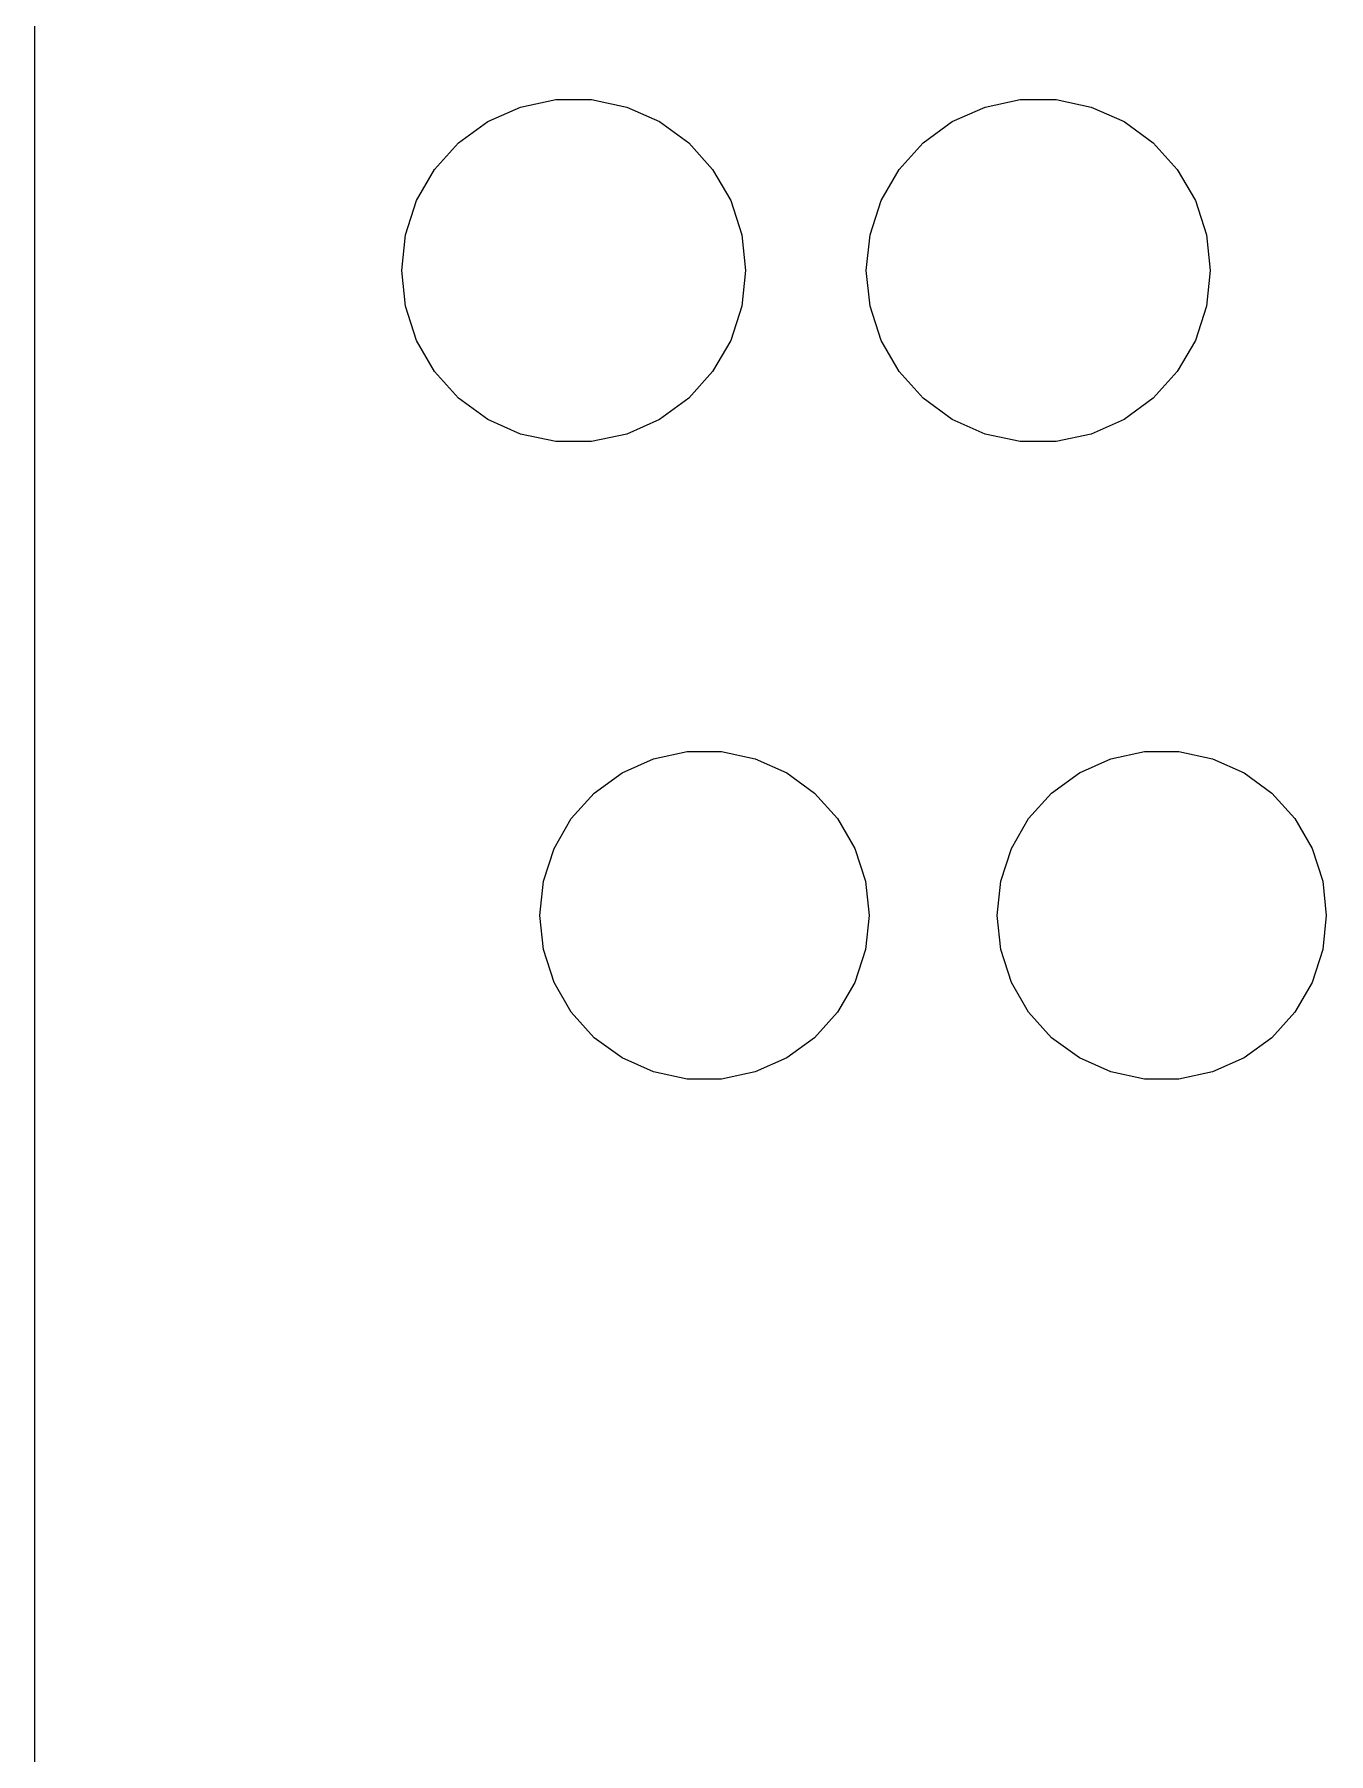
# Model space of a CAD drawing. Header units: millimetres. Extents: x 0 to 489, y -139 to 89.
# Drawn here: x 105.41 to 112.49, y 28.78 to 38.18 of the extents above; entities that cross this region are included whole.
import ezdxf

# ---------------------------------------------------------------- set-up
doc = ezdxf.new("R2010")
doc.units = ezdxf.units.MM
doc.header["$MEASUREMENT"] = 0
doc.layers.get('0').update_dxf_attribs({"linetype": 'CONTINUOUS'})
doc.layers.add('BLACK', color=7, linetype='CONTINUOUS')

msp = doc.modelspace()

# ---------------------------------------------------------------- linework, layer by layer
at = {"linetype": 'Continuous'}
msp.add_lwpolyline([(106.41198, 1.00993), (167.41198, 1.00993, 0.4142136), (168.41198, 2.00993), (168.41198, 54.00993, 0.4142136), (167.41198, 55.00993), (106.41198, 55.00993, 0.4142136), (105.41198, 54.00993), (105.41198, 2.00993, 0.4142136)], format="xyb", close=True, dxfattribs=at)
at = {"layer": 'BLACK', "linetype": 'Continuous'}
for p, q in [((107.89024, 37.70429), (108.07024, 37.78419)), ((107.89024, 37.70429), (108.07024, 37.78419)), ((107.89024, 37.70429), (108.07024, 37.78419)), ((107.89024, 37.70429), (108.07024, 37.78419)), ((108.07024, 37.78419), (108.26224, 37.82509)), ((108.07024, 37.78419), (108.26224, 37.82509)), ((108.07024, 37.78419), (108.26224, 37.82509)), ((108.07024, 37.78419), (108.26224, 37.82509)), ((108.26224, 37.82509), (108.45824, 37.82509)), ((108.26224, 37.82509), (108.45824, 37.82509)), ((108.26224, 37.82509), (108.45824, 37.82509)), ((108.26224, 37.82509), (108.45824, 37.82509)), ((108.45824, 37.82509), (108.65024, 37.78419)), ((108.45824, 37.82509), (108.65024, 37.78419)), ((108.45824, 37.82509), (108.65024, 37.78419)), ((108.45824, 37.82509), (108.65024, 37.78419)), ((108.65024, 37.78419), (108.83024, 37.70429)), ((108.65024, 37.78419), (108.83024, 37.70429)), ((108.65024, 37.78419), (108.83024, 37.70429)), ((108.65024, 37.78419), (108.83024, 37.70429)), ((110.43024, 37.70429), (110.61024, 37.78419)), ((110.43024, 37.70429), (110.61024, 37.78419)), ((110.43024, 37.70429), (110.61024, 37.78419)), ((110.43024, 37.70429), (110.61024, 37.78419)), ((110.61024, 37.78419), (110.80224, 37.82509)), ((110.61024, 37.78419), (110.80224, 37.82509)), ((110.61024, 37.78419), (110.80224, 37.82509)), ((110.61024, 37.78419), (110.80224, 37.82509)), ((110.80224, 37.82509), (110.99824, 37.82509)), ((110.80224, 37.82509), (110.99824, 37.82509)), ((110.80224, 37.82509), (110.99824, 37.82509)), ((110.80224, 37.82509), (110.99824, 37.82509)), ((110.99824, 37.82509), (111.19024, 37.78419)), ((110.99824, 37.82509), (111.19024, 37.78419)), ((110.99824, 37.82509), (111.19024, 37.78419)), ((110.99824, 37.82509), (111.19024, 37.78419)), ((111.19024, 37.78419), (111.37024, 37.70429)), ((111.19024, 37.78419), (111.37024, 37.70429)), ((111.19024, 37.78419), (111.37024, 37.70429)), ((111.19024, 37.78419), (111.37024, 37.70429)), ((107.73124, 37.58879), (107.89024, 37.70429)), ((107.73124, 37.58879), (107.89024, 37.70429)), ((107.73124, 37.58879), (107.89024, 37.70429)), ((107.73124, 37.58879), (107.89024, 37.70429)), ((108.83024, 37.70429), (108.98924, 37.58879)), ((108.83024, 37.70429), (108.98924, 37.58879)), ((108.83024, 37.70429), (108.98924, 37.58879)), ((108.83024, 37.70429), (108.98924, 37.58879)), ((110.27124, 37.58879), (110.43024, 37.70429)), ((110.27124, 37.58879), (110.43024, 37.70429)), ((110.27124, 37.58879), (110.43024, 37.70429)), ((110.27124, 37.58879), (110.43024, 37.70429)), ((111.37024, 37.70429), (111.52924, 37.58879)), ((111.37024, 37.70429), (111.52924, 37.58879)), ((111.37024, 37.70429), (111.52924, 37.58879)), ((111.37024, 37.70429), (111.52924, 37.58879)), ((107.60024, 37.44279), (107.73124, 37.58879)), ((107.60024, 37.44279), (107.73124, 37.58879)), ((107.60024, 37.44279), (107.73124, 37.58879)), ((107.60024, 37.44279), (107.73124, 37.58879)), ((108.98924, 37.58879), (109.12024, 37.44279)), ((108.98924, 37.58879), (109.12024, 37.44279)), ((108.98924, 37.58879), (109.12024, 37.44279)), ((108.98924, 37.58879), (109.12024, 37.44279)), ((110.14024, 37.44279), (110.27124, 37.58879)), ((110.14024, 37.44279), (110.27124, 37.58879)), ((110.14024, 37.44279), (110.27124, 37.58879)), ((110.14024, 37.44279), (110.27124, 37.58879)), ((111.52924, 37.58879), (111.66024, 37.44279)), ((111.52924, 37.58879), (111.66024, 37.44279)), ((111.52924, 37.58879), (111.66024, 37.44279)), ((111.52924, 37.58879), (111.66024, 37.44279)), ((107.50124, 37.27269), (107.60024, 37.44279)), ((107.50124, 37.27269), (107.60024, 37.44279)), ((107.50124, 37.27269), (107.60024, 37.44279)), ((107.50124, 37.27269), (107.60024, 37.44279)), ((109.12024, 37.44279), (109.21924, 37.27269)), ((109.12024, 37.44279), (109.21924, 37.27269)), ((109.12024, 37.44279), (109.21924, 37.27269)), ((109.12024, 37.44279), (109.21924, 37.27269)), ((110.04124, 37.27269), (110.14024, 37.44279)), ((110.04124, 37.27269), (110.14024, 37.44279)), ((110.04124, 37.27269), (110.14024, 37.44279)), ((110.04124, 37.27269), (110.14024, 37.44279)), ((111.66024, 37.44279), (111.75924, 37.27269)), ((111.66024, 37.44279), (111.75924, 37.27269)), ((111.66024, 37.44279), (111.75924, 37.27269)), ((111.66024, 37.44279), (111.75924, 37.27269)), ((107.44124, 37.08579), (107.50124, 37.27269)), ((107.44124, 37.08579), (107.50124, 37.27269)), ((107.44124, 37.08579), (107.50124, 37.27269)), ((107.44124, 37.08579), (107.50124, 37.27269)), ((109.21924, 37.27269), (109.27924, 37.08579)), ((109.21924, 37.27269), (109.27924, 37.08579)), ((109.21924, 37.27269), (109.27924, 37.08579)), ((109.21924, 37.27269), (109.27924, 37.08579)), ((109.98124, 37.08579), (110.04124, 37.27269)), ((109.98124, 37.08579), (110.04124, 37.27269)), ((109.98124, 37.08579), (110.04124, 37.27269)), ((109.98124, 37.08579), (110.04124, 37.27269)), ((111.75924, 37.27269), (111.81924, 37.08579)), ((111.75924, 37.27269), (111.81924, 37.08579)), ((111.75924, 37.27269), (111.81924, 37.08579)), ((111.75924, 37.27269), (111.81924, 37.08579)), ((107.42024, 36.89039), (107.44124, 37.08579)), ((107.42024, 36.89039), (107.44124, 37.08579)), ((107.42024, 36.89039), (107.44124, 37.08579)), ((107.42024, 36.89039), (107.44124, 37.08579)), ((109.27924, 37.08579), (109.30024, 36.89039)), ((109.27924, 37.08579), (109.30024, 36.89039)), ((109.27924, 37.08579), (109.30024, 36.89039)), ((109.27924, 37.08579), (109.30024, 36.89039)), ((109.96024, 36.89039), (109.98124, 37.08579)), ((109.96024, 36.89039), (109.98124, 37.08579)), ((109.96024, 36.89039), (109.98124, 37.08579)), ((109.96024, 36.89039), (109.98124, 37.08579)), ((111.81924, 37.08579), (111.84024, 36.89039)), ((111.81924, 37.08579), (111.84024, 36.89039)), ((111.81924, 37.08579), (111.84024, 36.89039)), ((111.81924, 37.08579), (111.84024, 36.89039)), ((107.44124, 36.69499), (107.42024, 36.89039)), ((107.44124, 36.69499), (107.42024, 36.89039)), ((107.44124, 36.69499), (107.42024, 36.89039)), ((107.44124, 36.69499), (107.42024, 36.89039)), ((109.30024, 36.89039), (109.27924, 36.69499)), ((109.30024, 36.89039), (109.27924, 36.69499)), ((109.30024, 36.89039), (109.27924, 36.69499)), ((109.30024, 36.89039), (109.27924, 36.69499)), ((109.98124, 36.69499), (109.96024, 36.89039)), ((109.98124, 36.69499), (109.96024, 36.89039)), ((109.98124, 36.69499), (109.96024, 36.89039)), ((109.98124, 36.69499), (109.96024, 36.89039)), ((111.84024, 36.89039), (111.81924, 36.69499)), ((111.84024, 36.89039), (111.81924, 36.69499)), ((111.84024, 36.89039), (111.81924, 36.69499)), ((111.84024, 36.89039), (111.81924, 36.69499)), ((107.50124, 36.50809), (107.44124, 36.69499)), ((107.50124, 36.50809), (107.44124, 36.69499)), ((107.50124, 36.50809), (107.44124, 36.69499)), ((107.50124, 36.50809), (107.44124, 36.69499)), ((109.27924, 36.69499), (109.21924, 36.50809)), ((109.27924, 36.69499), (109.21924, 36.50809)), ((109.27924, 36.69499), (109.21924, 36.50809)), ((109.27924, 36.69499), (109.21924, 36.50809)), ((110.04124, 36.50809), (109.98124, 36.69499)), ((110.04124, 36.50809), (109.98124, 36.69499)), ((110.04124, 36.50809), (109.98124, 36.69499)), ((110.04124, 36.50809), (109.98124, 36.69499)), ((111.81924, 36.69499), (111.75924, 36.50809)), ((111.81924, 36.69499), (111.75924, 36.50809)), ((111.81924, 36.69499), (111.75924, 36.50809)), ((111.81924, 36.69499), (111.75924, 36.50809)), ((107.60024, 36.33799), (107.50124, 36.50809)), ((107.60024, 36.33799), (107.50124, 36.50809)), ((107.60024, 36.33799), (107.50124, 36.50809)), ((107.60024, 36.33799), (107.50124, 36.50809)), ((109.21924, 36.50809), (109.12024, 36.33799)), ((109.21924, 36.50809), (109.12024, 36.33799)), ((109.21924, 36.50809), (109.12024, 36.33799)), ((109.21924, 36.50809), (109.12024, 36.33799)), ((110.14024, 36.33799), (110.04124, 36.50809)), ((110.14024, 36.33799), (110.04124, 36.50809)), ((110.14024, 36.33799), (110.04124, 36.50809)), ((110.14024, 36.33799), (110.04124, 36.50809)), ((111.75924, 36.50809), (111.66024, 36.33799)), ((111.75924, 36.50809), (111.66024, 36.33799)), ((111.75924, 36.50809), (111.66024, 36.33799)), ((111.75924, 36.50809), (111.66024, 36.33799)), ((107.73124, 36.19199), (107.60024, 36.33799)), ((107.73124, 36.19199), (107.60024, 36.33799)), ((107.73124, 36.19199), (107.60024, 36.33799)), ((107.73124, 36.19199), (107.60024, 36.33799)), ((109.12024, 36.33799), (108.98924, 36.19199)), ((109.12024, 36.33799), (108.98924, 36.19199)), ((109.12024, 36.33799), (108.98924, 36.19199)), ((109.12024, 36.33799), (108.98924, 36.19199)), ((110.27124, 36.19199), (110.14024, 36.33799)), ((110.27124, 36.19199), (110.14024, 36.33799)), ((110.27124, 36.19199), (110.14024, 36.33799)), ((110.27124, 36.19199), (110.14024, 36.33799)), ((111.66024, 36.33799), (111.52924, 36.19199)), ((111.66024, 36.33799), (111.52924, 36.19199)), ((111.66024, 36.33799), (111.52924, 36.19199)), ((111.66024, 36.33799), (111.52924, 36.19199)), ((107.89024, 36.07649), (107.73124, 36.19199)), ((107.89024, 36.07649), (107.73124, 36.19199)), ((107.89024, 36.07649), (107.73124, 36.19199)), ((107.89024, 36.07649), (107.73124, 36.19199)), ((108.98924, 36.19199), (108.83024, 36.07649)), ((108.98924, 36.19199), (108.83024, 36.07649)), ((108.98924, 36.19199), (108.83024, 36.07649)), ((108.98924, 36.19199), (108.83024, 36.07649)), ((110.43024, 36.07649), (110.27124, 36.19199)), ((110.43024, 36.07649), (110.27124, 36.19199)), ((110.43024, 36.07649), (110.27124, 36.19199)), ((110.43024, 36.07649), (110.27124, 36.19199)), ((111.52924, 36.19199), (111.37024, 36.07649)), ((111.52924, 36.19199), (111.37024, 36.07649)), ((111.52924, 36.19199), (111.37024, 36.07649)), ((111.52924, 36.19199), (111.37024, 36.07649)), ((108.07024, 35.99659), (107.89024, 36.07649)), ((108.07024, 35.99659), (107.89024, 36.07649)), ((108.07024, 35.99659), (107.89024, 36.07649)), ((108.07024, 35.99659), (107.89024, 36.07649)), ((108.26224, 35.95569), (108.07024, 35.99659)), ((108.26224, 35.95569), (108.07024, 35.99659)), ((108.26224, 35.95569), (108.07024, 35.99659)), ((108.26224, 35.95569), (108.07024, 35.99659)), ((108.65024, 35.99659), (108.45824, 35.95569)), ((108.65024, 35.99659), (108.45824, 35.95569)), ((108.65024, 35.99659), (108.45824, 35.95569)), ((108.65024, 35.99659), (108.45824, 35.95569)), ((108.83024, 36.07649), (108.65024, 35.99659)), ((108.83024, 36.07649), (108.65024, 35.99659)), ((108.83024, 36.07649), (108.65024, 35.99659)), ((108.83024, 36.07649), (108.65024, 35.99659)), ((110.61024, 35.99659), (110.43024, 36.07649)), ((110.61024, 35.99659), (110.43024, 36.07649)), ((110.61024, 35.99659), (110.43024, 36.07649)), ((110.61024, 35.99659), (110.43024, 36.07649)), ((110.80224, 35.95569), (110.61024, 35.99659)), ((110.80224, 35.95569), (110.61024, 35.99659)), ((110.80224, 35.95569), (110.61024, 35.99659)), ((110.80224, 35.95569), (110.61024, 35.99659)), ((111.19024, 35.99659), (110.99824, 35.95569)), ((111.19024, 35.99659), (110.99824, 35.95569)), ((111.19024, 35.99659), (110.99824, 35.95569)), ((111.19024, 35.99659), (110.99824, 35.95569)), ((111.37024, 36.07649), (111.19024, 35.99659)), ((111.37024, 36.07649), (111.19024, 35.99659)), ((111.37024, 36.07649), (111.19024, 35.99659)), ((111.37024, 36.07649), (111.19024, 35.99659)), ((108.45824, 35.95569), (108.26224, 35.95569)), ((108.45824, 35.95569), (108.26224, 35.95569)), ((108.45824, 35.95569), (108.26224, 35.95569)), ((108.45824, 35.95569), (108.26224, 35.95569)), ((110.99824, 35.95569), (110.80224, 35.95569)), ((110.99824, 35.95569), (110.80224, 35.95569)), ((110.99824, 35.95569), (110.80224, 35.95569)), ((110.99824, 35.95569), (110.80224, 35.95569)), ((108.62524, 34.14479), (108.79724, 34.22139)), ((108.62524, 34.14479), (108.79724, 34.22139)), ((108.62524, 34.14479), (108.79724, 34.22139)), ((108.62524, 34.14479), (108.79724, 34.22139)), ((108.79724, 34.22139), (108.98124, 34.26049)), ((108.79724, 34.22139), (108.98124, 34.26049)), ((108.79724, 34.22139), (108.98124, 34.26049)), ((108.79724, 34.22139), (108.98124, 34.26049)), ((108.98124, 34.26049), (109.16924, 34.26049)), ((108.98124, 34.26049), (109.16924, 34.26049)), ((108.98124, 34.26049), (109.16924, 34.26049)), ((108.98124, 34.26049), (109.16924, 34.26049)), ((109.16924, 34.26049), (109.35324, 34.22139)), ((109.16924, 34.26049), (109.35324, 34.22139)), ((109.16924, 34.26049), (109.35324, 34.22139)), ((109.16924, 34.26049), (109.35324, 34.22139)), ((109.35324, 34.22139), (109.52524, 34.14479)), ((109.35324, 34.22139), (109.52524, 34.14479)), ((109.35324, 34.22139), (109.52524, 34.14479)), ((109.35324, 34.22139), (109.52524, 34.14479)), ((111.12524, 34.14479), (111.29724, 34.22139)), ((111.12524, 34.14479), (111.29724, 34.22139)), ((111.12524, 34.14479), (111.29724, 34.22139)), ((111.12524, 34.14479), (111.29724, 34.22139)), ((111.29724, 34.22139), (111.48124, 34.26049)), ((111.29724, 34.22139), (111.48124, 34.26049)), ((111.29724, 34.22139), (111.48124, 34.26049)), ((111.29724, 34.22139), (111.48124, 34.26049)), ((111.48124, 34.26049), (111.66924, 34.26049)), ((111.48124, 34.26049), (111.66924, 34.26049)), ((111.48124, 34.26049), (111.66924, 34.26049)), ((111.48124, 34.26049), (111.66924, 34.26049)), ((111.66924, 34.26049), (111.85324, 34.22139)), ((111.66924, 34.26049), (111.85324, 34.22139)), ((111.66924, 34.26049), (111.85324, 34.22139)), ((111.66924, 34.26049), (111.85324, 34.22139)), ((111.85324, 34.22139), (112.02524, 34.14479)), ((111.85324, 34.22139), (112.02524, 34.14479)), ((111.85324, 34.22139), (112.02524, 34.14479)), ((111.85324, 34.22139), (112.02524, 34.14479)), ((108.47324, 34.03419), (108.62524, 34.14479)), ((108.47324, 34.03419), (108.62524, 34.14479)), ((108.47324, 34.03419), (108.62524, 34.14479)), ((108.47324, 34.03419), (108.62524, 34.14479)), ((109.52524, 34.14479), (109.67724, 34.03419)), ((109.52524, 34.14479), (109.67724, 34.03419)), ((109.52524, 34.14479), (109.67724, 34.03419)), ((109.52524, 34.14479), (109.67724, 34.03419)), ((110.97324, 34.03419), (111.12524, 34.14479)), ((110.97324, 34.03419), (111.12524, 34.14479)), ((110.97324, 34.03419), (111.12524, 34.14479)), ((110.97324, 34.03419), (111.12524, 34.14479)), ((112.02524, 34.14479), (112.17724, 34.03419)), ((112.02524, 34.14479), (112.17724, 34.03419)), ((112.02524, 34.14479), (112.17724, 34.03419)), ((112.02524, 34.14479), (112.17724, 34.03419)), ((108.34724, 33.89439), (108.47324, 34.03419)), ((108.34724, 33.89439), (108.47324, 34.03419)), ((108.34724, 33.89439), (108.47324, 34.03419)), ((108.34724, 33.89439), (108.47324, 34.03419)), ((109.67724, 34.03419), (109.80324, 33.89439)), ((109.67724, 34.03419), (109.80324, 33.89439)), ((109.67724, 34.03419), (109.80324, 33.89439)), ((109.67724, 34.03419), (109.80324, 33.89439)), ((110.84724, 33.89439), (110.97324, 34.03419)), ((110.84724, 33.89439), (110.97324, 34.03419)), ((110.84724, 33.89439), (110.97324, 34.03419)), ((110.84724, 33.89439), (110.97324, 34.03419)), ((112.17724, 34.03419), (112.30324, 33.89439)), ((112.17724, 34.03419), (112.30324, 33.89439)), ((112.17724, 34.03419), (112.30324, 33.89439)), ((112.17724, 34.03419), (112.30324, 33.89439)), ((108.25324, 33.73149), (108.34724, 33.89439)), ((108.25324, 33.73149), (108.34724, 33.89439)), ((108.25324, 33.73149), (108.34724, 33.89439)), ((108.25324, 33.73149), (108.34724, 33.89439)), ((109.80324, 33.89439), (109.89724, 33.73149)), ((109.80324, 33.89439), (109.89724, 33.73149)), ((109.80324, 33.89439), (109.89724, 33.73149)), ((109.80324, 33.89439), (109.89724, 33.73149)), ((110.75324, 33.73149), (110.84724, 33.89439)), ((110.75324, 33.73149), (110.84724, 33.89439)), ((110.75324, 33.73149), (110.84724, 33.89439)), ((110.75324, 33.73149), (110.84724, 33.89439)), ((112.30324, 33.89439), (112.39724, 33.73149)), ((112.30324, 33.89439), (112.39724, 33.73149)), ((112.30324, 33.89439), (112.39724, 33.73149)), ((112.30324, 33.89439), (112.39724, 33.73149)), ((108.19524, 33.55249), (108.25324, 33.73149)), ((108.19524, 33.55249), (108.25324, 33.73149)), ((108.19524, 33.55249), (108.25324, 33.73149)), ((108.19524, 33.55249), (108.25324, 33.73149)), ((109.89724, 33.73149), (109.95524, 33.55249)), ((109.89724, 33.73149), (109.95524, 33.55249)), ((109.89724, 33.73149), (109.95524, 33.55249)), ((109.89724, 33.73149), (109.95524, 33.55249)), ((110.69524, 33.55249), (110.75324, 33.73149)), ((110.69524, 33.55249), (110.75324, 33.73149)), ((110.69524, 33.55249), (110.75324, 33.73149)), ((110.69524, 33.55249), (110.75324, 33.73149)), ((112.39724, 33.73149), (112.45524, 33.55249)), ((112.39724, 33.73149), (112.45524, 33.55249)), ((112.39724, 33.73149), (112.45524, 33.55249)), ((112.39724, 33.73149), (112.45524, 33.55249)), ((108.17524, 33.36539), (108.19524, 33.55249)), ((108.17524, 33.36539), (108.19524, 33.55249)), ((108.17524, 33.36539), (108.19524, 33.55249)), ((108.17524, 33.36539), (108.19524, 33.55249)), ((109.95524, 33.55249), (109.97524, 33.36539)), ((109.95524, 33.55249), (109.97524, 33.36539)), ((109.95524, 33.55249), (109.97524, 33.36539)), ((109.95524, 33.55249), (109.97524, 33.36539)), ((110.67524, 33.36539), (110.69524, 33.55249)), ((110.67524, 33.36539), (110.69524, 33.55249)), ((110.67524, 33.36539), (110.69524, 33.55249)), ((110.67524, 33.36539), (110.69524, 33.55249)), ((112.45524, 33.55249), (112.47524, 33.36539)), ((112.45524, 33.55249), (112.47524, 33.36539)), ((112.45524, 33.55249), (112.47524, 33.36539)), ((112.45524, 33.55249), (112.47524, 33.36539)), ((108.19524, 33.17829), (108.17524, 33.36539)), ((108.19524, 33.17829), (108.17524, 33.36539)), ((108.19524, 33.17829), (108.17524, 33.36539)), ((108.19524, 33.17829), (108.17524, 33.36539)), ((109.97524, 33.36539), (109.95524, 33.17829)), ((109.97524, 33.36539), (109.95524, 33.17829)), ((109.97524, 33.36539), (109.95524, 33.17829)), ((109.97524, 33.36539), (109.95524, 33.17829)), ((110.69524, 33.17829), (110.67524, 33.36539)), ((110.69524, 33.17829), (110.67524, 33.36539)), ((110.69524, 33.17829), (110.67524, 33.36539)), ((110.69524, 33.17829), (110.67524, 33.36539)), ((112.47524, 33.36539), (112.45524, 33.17829)), ((112.47524, 33.36539), (112.45524, 33.17829)), ((112.47524, 33.36539), (112.45524, 33.17829)), ((112.47524, 33.36539), (112.45524, 33.17829)), ((108.25324, 32.99929), (108.19524, 33.17829)), ((108.25324, 32.99929), (108.19524, 33.17829)), ((108.25324, 32.99929), (108.19524, 33.17829)), ((108.25324, 32.99929), (108.19524, 33.17829)), ((109.95524, 33.17829), (109.89724, 32.99929)), ((109.95524, 33.17829), (109.89724, 32.99929)), ((109.95524, 33.17829), (109.89724, 32.99929)), ((109.95524, 33.17829), (109.89724, 32.99929)), ((110.75324, 32.99929), (110.69524, 33.17829)), ((110.75324, 32.99929), (110.69524, 33.17829)), ((110.75324, 32.99929), (110.69524, 33.17829)), ((110.75324, 32.99929), (110.69524, 33.17829)), ((112.45524, 33.17829), (112.39724, 32.99929)), ((112.45524, 33.17829), (112.39724, 32.99929)), ((112.45524, 33.17829), (112.39724, 32.99929)), ((112.45524, 33.17829), (112.39724, 32.99929)), ((108.34724, 32.83639), (108.25324, 32.99929)), ((108.34724, 32.83639), (108.25324, 32.99929)), ((108.34724, 32.83639), (108.25324, 32.99929)), ((108.34724, 32.83639), (108.25324, 32.99929)), ((109.89724, 32.99929), (109.80324, 32.83639)), ((109.89724, 32.99929), (109.80324, 32.83639)), ((109.89724, 32.99929), (109.80324, 32.83639)), ((109.89724, 32.99929), (109.80324, 32.83639)), ((110.84724, 32.83639), (110.75324, 32.99929)), ((110.84724, 32.83639), (110.75324, 32.99929)), ((110.84724, 32.83639), (110.75324, 32.99929)), ((110.84724, 32.83639), (110.75324, 32.99929)), ((112.39724, 32.99929), (112.30324, 32.83639)), ((112.39724, 32.99929), (112.30324, 32.83639)), ((112.39724, 32.99929), (112.30324, 32.83639)), ((112.39724, 32.99929), (112.30324, 32.83639)), ((108.47324, 32.69659), (108.34724, 32.83639)), ((108.47324, 32.69659), (108.34724, 32.83639)), ((108.47324, 32.69659), (108.34724, 32.83639)), ((108.47324, 32.69659), (108.34724, 32.83639)), ((109.80324, 32.83639), (109.67724, 32.69659)), ((109.80324, 32.83639), (109.67724, 32.69659)), ((109.80324, 32.83639), (109.67724, 32.69659)), ((109.80324, 32.83639), (109.67724, 32.69659)), ((110.97324, 32.69659), (110.84724, 32.83639)), ((110.97324, 32.69659), (110.84724, 32.83639)), ((110.97324, 32.69659), (110.84724, 32.83639)), ((110.97324, 32.69659), (110.84724, 32.83639)), ((112.30324, 32.83639), (112.17724, 32.69659)), ((112.30324, 32.83639), (112.17724, 32.69659)), ((112.30324, 32.83639), (112.17724, 32.69659)), ((112.30324, 32.83639), (112.17724, 32.69659)), ((108.62524, 32.58599), (108.47324, 32.69659)), ((108.62524, 32.58599), (108.47324, 32.69659)), ((108.62524, 32.58599), (108.47324, 32.69659)), ((108.62524, 32.58599), (108.47324, 32.69659)), ((109.67724, 32.69659), (109.52524, 32.58599)), ((109.67724, 32.69659), (109.52524, 32.58599)), ((109.67724, 32.69659), (109.52524, 32.58599)), ((109.67724, 32.69659), (109.52524, 32.58599)), ((111.12524, 32.58599), (110.97324, 32.69659)), ((111.12524, 32.58599), (110.97324, 32.69659)), ((111.12524, 32.58599), (110.97324, 32.69659)), ((111.12524, 32.58599), (110.97324, 32.69659)), ((112.17724, 32.69659), (112.02524, 32.58599)), ((112.17724, 32.69659), (112.02524, 32.58599)), ((112.17724, 32.69659), (112.02524, 32.58599)), ((112.17724, 32.69659), (112.02524, 32.58599)), ((108.79724, 32.50939), (108.62524, 32.58599)), ((108.79724, 32.50939), (108.62524, 32.58599)), ((108.79724, 32.50939), (108.62524, 32.58599)), ((108.79724, 32.50939), (108.62524, 32.58599)), ((109.52524, 32.58599), (109.35324, 32.50939)), ((109.52524, 32.58599), (109.35324, 32.50939)), ((109.52524, 32.58599), (109.35324, 32.50939)), ((109.52524, 32.58599), (109.35324, 32.50939)), ((111.29724, 32.50939), (111.12524, 32.58599)), ((111.29724, 32.50939), (111.12524, 32.58599)), ((111.29724, 32.50939), (111.12524, 32.58599)), ((111.29724, 32.50939), (111.12524, 32.58599)), ((112.02524, 32.58599), (111.85324, 32.50939)), ((112.02524, 32.58599), (111.85324, 32.50939)), ((112.02524, 32.58599), (111.85324, 32.50939)), ((112.02524, 32.58599), (111.85324, 32.50939)), ((108.98124, 32.47029), (108.79724, 32.50939)), ((108.98124, 32.47029), (108.79724, 32.50939)), ((108.98124, 32.47029), (108.79724, 32.50939)), ((108.98124, 32.47029), (108.79724, 32.50939)), ((109.16924, 32.47029), (108.98124, 32.47029)), ((109.16924, 32.47029), (108.98124, 32.47029)), ((109.16924, 32.47029), (108.98124, 32.47029)), ((109.16924, 32.47029), (108.98124, 32.47029)), ((109.35324, 32.50939), (109.16924, 32.47029)), ((109.35324, 32.50939), (109.16924, 32.47029)), ((109.35324, 32.50939), (109.16924, 32.47029)), ((109.35324, 32.50939), (109.16924, 32.47029)), ((111.48124, 32.47029), (111.29724, 32.50939)), ((111.48124, 32.47029), (111.29724, 32.50939)), ((111.48124, 32.47029), (111.29724, 32.50939)), ((111.48124, 32.47029), (111.29724, 32.50939)), ((111.66924, 32.47029), (111.48124, 32.47029)), ((111.66924, 32.47029), (111.48124, 32.47029)), ((111.66924, 32.47029), (111.48124, 32.47029)), ((111.66924, 32.47029), (111.48124, 32.47029)), ((111.85324, 32.50939), (111.66924, 32.47029)), ((111.85324, 32.50939), (111.66924, 32.47029)), ((111.85324, 32.50939), (111.66924, 32.47029)), ((111.85324, 32.50939), (111.66924, 32.47029))]:
    msp.add_line(p, q, dxfattribs=at)

doc.saveas('drawing.dxf')
